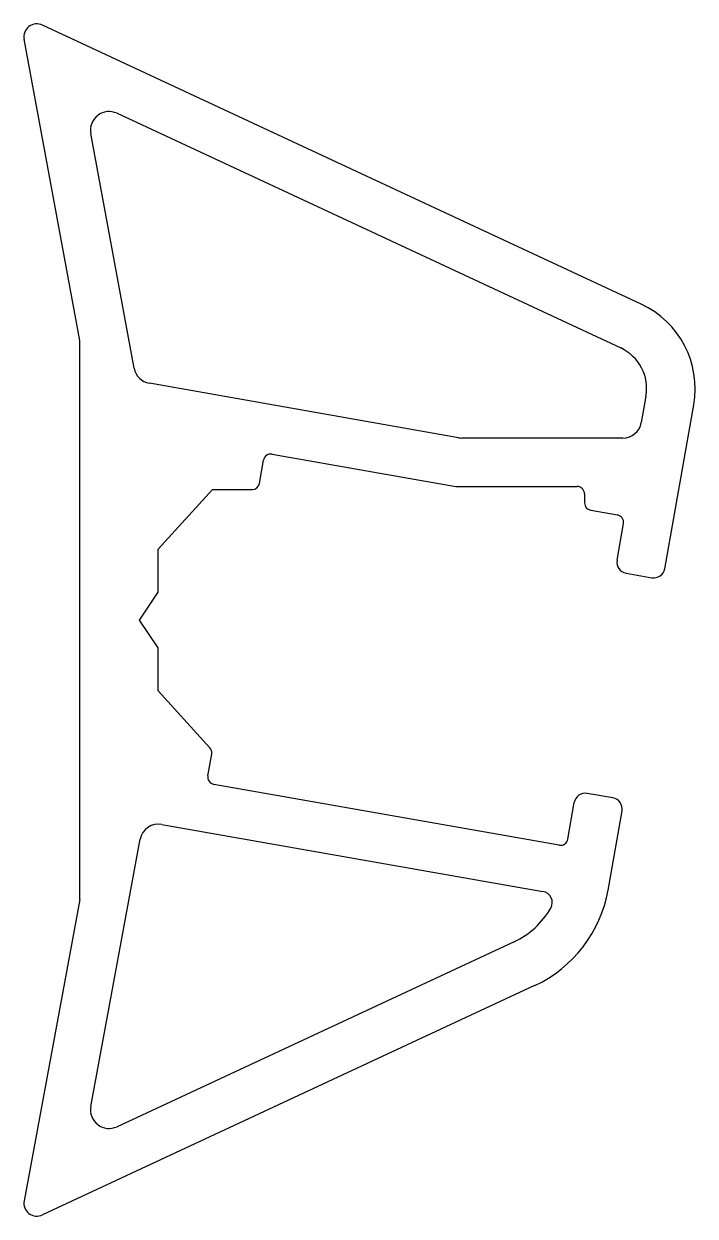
# Model space of a CAD drawing. Extents: x 2044.8 to 2062.8, y 1540 to 1572.
import ezdxf

# ---------------------------------------------------------------- set-up
doc = ezdxf.new("R2010")
doc.units = 0
doc.layers.add('1', color=7, linetype='CONTINUOUS')

msp = doc.modelspace()

# ---------------------------------------------------------------- linework, layer by layer
at = {"layer": '1'}
for p, q in [((2061.354, 1564.436), (2045.296, 1571.924)), ((2046.298, 1563.457), (2044.804, 1571.543)), ((2047.296, 1569.557), (2060.805, 1563.258)), ((2047.758, 1562.712), (2046.593, 1569.013)), ((2046.298, 1548.457), (2046.298, 1563.457)), ((2056.454, 1560.848), (2048.163, 1562.31)), ((2061.48, 1561.962), (2061.355, 1561.254)), ((2061.984, 1557.334), (2062.76, 1561.736)), ((2060.862, 1560.841), (2056.541, 1560.841)), ((2051.458, 1560.409), (2056.383, 1559.541)), ((2051.116, 1559.622), (2051.226, 1560.247)), ((2048.398, 1557.857), (2049.852, 1559.457)), ((2049.852, 1559.457), (2050.919, 1559.457)), ((2056.383, 1559.541), (2059.633, 1559.541)), ((2059.833, 1559.341), (2059.833, 1559.1)), ((2059.999, 1558.903), (2060.715, 1558.777)), ((2060.704, 1557.56), (2060.877, 1558.545)), ((2048.398, 1556.707), (2048.398, 1557.857)), ((2060.947, 1557.213), (2061.636, 1557.091)), ((2047.898, 1555.957), (2048.398, 1556.707)), ((2048.398, 1555.207), (2047.898, 1555.957)), ((2048.398, 1554.057), (2048.398, 1555.207)), ((2048.398, 1554.057), (2049.786, 1552.53)), ((2049.733, 1551.777), (2049.835, 1552.36)), ((2059.152, 1549.913), (2049.895, 1551.546)), ((2059.384, 1550.076), (2059.558, 1551.06)), ((2060.594, 1551.182), (2059.905, 1551.304)), ((2060.463, 1548.709), (2060.838, 1550.835)), ((2048.497, 1550.472), (2058.718, 1548.67)), ((2046.593, 1542.901), (2047.918, 1550.071)), ((2046.298, 1548.457), (2044.804, 1540.371)), ((2057.946, 1547.323), (2047.296, 1542.357)), ((2058.495, 1546.145), (2045.296, 1539.99))]:
    msp.add_line(p, q, dxfattribs=at)
for centre, radius, start, end in [((2045.148, 1571.607), 0.35, 65, 190.4688), ((2047.085, 1569.104), 0.5, 65, 190.4688), ((2060.298, 1562.17), 2.5, 350, 65), ((2060.298, 1562.17), 1.2, 350, 65), ((2048.249, 1562.803), 0.5, 190.4688, 260), ((2060.862, 1561.341), 0.5, 270, 350), ((2056.541, 1561.341), 0.5, 260, 270), ((2051.423, 1560.212), 0.2, 80, 170), ((2050.919, 1559.657), 0.2, 270, 350), ((2059.633, 1559.341), 0.2, 0, 90), ((2060.033, 1559.1), 0.2, 180, 260), ((2060.68, 1558.58), 0.2, 350, 80), ((2060.999, 1557.508), 0.3, 170, 260), ((2061.688, 1557.387), 0.3, 260, 350), ((2049.638, 1552.395), 0.2, 350, 42.2739), ((2049.93, 1551.743), 0.2, 170, 260), ((2059.853, 1551.008), 0.3, 80, 170), ((2060.542, 1550.887), 0.3, 350, 80), ((2048.41, 1549.98), 0.5, 80, 169.5312), ((2059.187, 1550.11), 0.2, 260, 350), ((2057.016, 1549.317), 3.5, 295, 350), ((2058.666, 1548.375), 0.3, 330.2647, 80), ((2057.016, 1549.317), 2.2, 295, 330.2647), ((2047.085, 1542.81), 0.5, 169.5312, 295), ((2045.148, 1540.307), 0.35, 169.5312, 295)]:
    msp.add_arc(centre, radius, start, end, dxfattribs=at)

doc.saveas('drawing.dxf')
